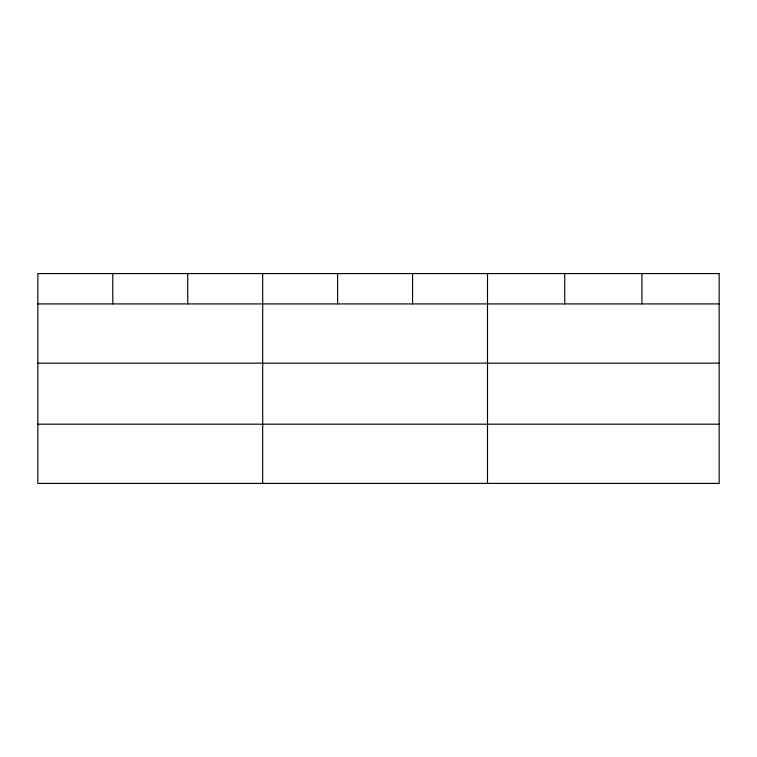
<?xml version="1.0" encoding="UTF-8"?>
<svg xmlns="http://www.w3.org/2000/svg" width="757" height="757" viewBox="0 0 757 757"><rect width="100%" height="100%" fill="white"/><g stroke="black" fill="none" stroke-linecap="round" stroke-linejoin="round"><path stroke-width="1.14" d="M37.85 303.917L719.15 303.917M37.85 363.152L719.15 363.152M37.85 424.185L719.15 424.185M641.936 273.589L641.936 303.917M564.722 273.589L564.722 303.917M487.508 273.589L487.508 483.411M412.565 273.589L412.565 303.917M337.622 273.589L337.622 303.917M262.679 273.589L262.679 483.411M187.736 273.589L187.736 303.917M112.793 273.589L112.793 303.917M719.15 273.589L37.85 273.589L37.85 483.411L719.15 483.411L719.15 273.589"/></g></svg>
